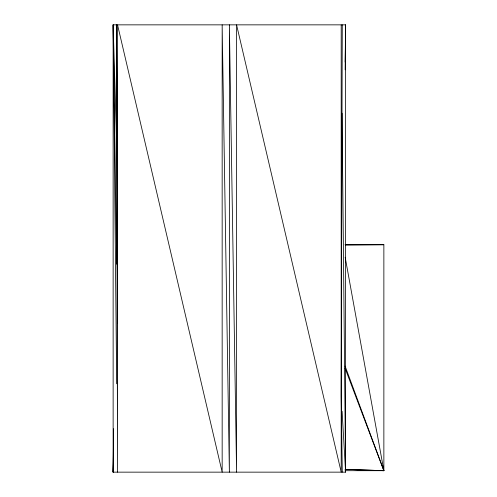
<?xml version="1.0" encoding="UTF-8"?>
<svg xmlns="http://www.w3.org/2000/svg" width="497" height="497" viewBox="0 0 497 497"><rect width="100%" height="100%" fill="white"/><g stroke="black" fill="none" stroke-linecap="round" stroke-linejoin="round"><path stroke-width="0.75" d="M342.265 24.85L341.197 395.91L342.265 472.15M113.564 457.47L113.136 472.15L113.136 24.85L345.614 24.85L345.614 472.15L113.136 472.15L113.558 428.737M345.166 69.81L345.614 24.85L345.166 62.113M113.136 472.15L113.571 442.715M345.278 245.046L383.864 244.717L383.864 470.69L345.073 470.69M345.073 244.717L383.864 244.717M345.179 469.342L383.864 470.69L345.173 257.26M345.073 469.367L383.864 470.69L345.117 366.134M345.104 368.314L383.864 470.69M342.091 411.311L345.614 472.15L342.066 113.223M116.677 383.777L113.136 24.85L116.677 144.596M113.136 24.85L116.677 264.187M341.197 24.85L341.197 472.15L236.578 24.85L236.578 472.15L229.372 24.85L229.372 472.15L222.165 24.85L222.165 472.15L117.547 24.85L117.547 472.15L116.478 24.85L117.547 173.95M116.478 24.85L117.547 323.05"/></g></svg>
